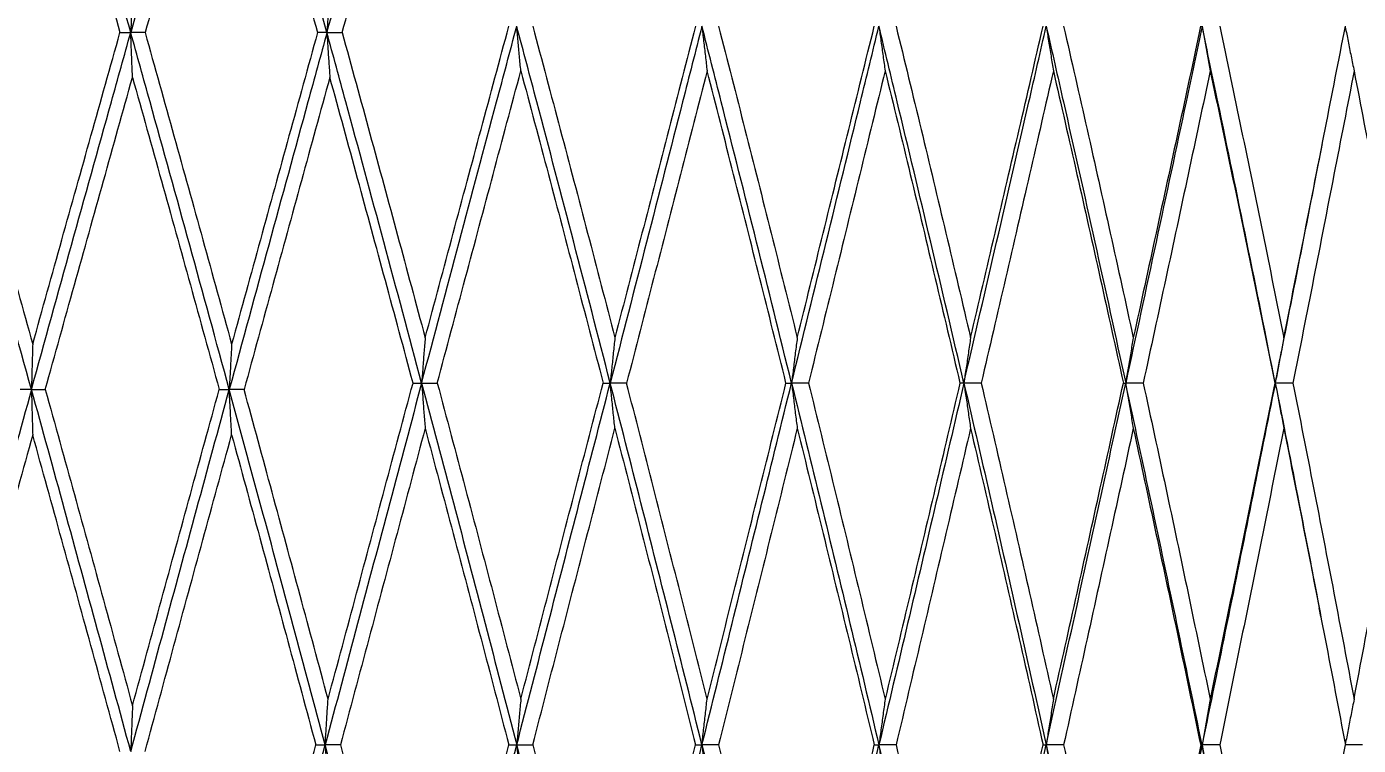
# Model space of a CAD drawing. Extents: x 1661 to 2451, y 0 to 579.
# Drawn here: x 2168.6 to 2179.47, y 441.95 to 447.82 of the extents above; entities that cross this region are included whole.
import ezdxf

# ---------------------------------------------------------------- set-up
doc = ezdxf.new("R2010")
doc.units = 0
doc.header["$LTSCALE"] = 10
doc.header["$MEASUREMENT"] = 0
doc.header["$PDMODE"] = 3
doc.header["$PDSIZE"] = -10
doc.layers.get('0').update_dxf_attribs({"linetype": 'CONTINUOUS'})
doc.layers.get('DEFPOINTS').update_dxf_attribs({"linetype": 'CONTINUOUS'})
doc.layers.add('2', color=7, linetype='CONTINUOUS', true_color=0xffffff)
doc.styles.add('Daelim Dimension', font='')
doc.styles.get('Daelim Dimension').set_extended_font_data('나눔고딕')
doc.dimstyles.new('DEFAULT', dxfattribs={"dimscale": 2, "dimtxt": 2, "dimasz": 2, "dimexe": 0, "dimexo": 2, "dimgap": 1, "dimtad": 1, "dimdec": 0, "dimzin": 9, "dimdsep": 46, "dimtxsty": 'Daelim Dimension', "dimcen": 0.5, "dimclrd": 5, "dimclre": 5, "dimclrt": 256, "dimadec": 1, "dimazin": 0, "dimtfac": 1, "dimtdec": 0, "dimtix": 1, "dimtmove": 0, "dimatfit": 3, "dimfxl": 1, "dimtolj": 1, "dimtzin": 1, "dimlwd": 9, "dimlwe": 9, "dimarcsym": 0})

# ---------------------------------------------------------------- blocks, each defined once
blk = doc.blocks.new('*D11')
at = {"color": 5, "lineweight": 9, "ltscale": 0.5, "transparency": 16777216}
for p, q in [((2146.989, 470.764), (1973.318, 470.764)), ((1975.318, 466.764), (1975.318, 277.281)), ((2140.649, 273.281), (1973.318, 273.281))]:
    blk.add_line(p, q, dxfattribs=at)
at = {"color": 5, "linetype": 'ByBlock', "lineweight": 9, "ltscale": 0.5, "transparency": 16777216}
for p, q in [((2212.678, 377.281), (2263.051, 377.281)), ((2263.051, 373.281), (2263.051, 277.281)), ((2212.678, 273.281), (2263.051, 273.281))]:
    blk.add_line(p, q, dxfattribs=at)
at = {"color": 5, "ltscale": 0.5, "transparency": 16777216}
for points in [[(1974.651, 466.764), (1975.984, 466.764), (1975.318, 470.764)], [(2262.384, 373.281), (2263.717, 373.281), (2263.051, 377.281)], [(1974.651, 277.281), (1975.984, 277.281), (1975.318, 273.281)], [(2262.384, 277.281), (2263.717, 277.281), (2263.051, 273.281)]]:
    blk.add_solid(points, dxfattribs=at)
at = {"layer": 'DEFPOINTS', "color": 0, "ltscale": 0.5, "transparency": 16777216}
for p in [(2150.989, 470.764), (2208.678, 377.281), (1975.318, 273.281), (2144.649, 273.281), (2208.678, 273.281), (2263.051, 273.281)]:
    blk.add_point(p, dxfattribs=at)
at = {"color": 7, "ltscale": 0.5, "transparency": 16777216, "insert": (1967.874, 372.022), "char_height": 10, "attachment_point": 5, "rotation": 90, "style": 'Daelim Dimension'}
blk.add_mtext('\\A1;197', dxfattribs=at)
at = {"ltscale": 0.5, "transparency": 16777216, "insert": (2258.887, 325.281), "char_height": 4, "attachment_point": 5, "rotation": 90, "style": 'Daelim Dimension'}
blk.add_mtext('\\A1;104', dxfattribs=at)

msp = doc.modelspace()

# ---------------------------------------------------------------- linework, layer by layer
at = {"layer": '2', "color": 7, "linetype": 'Continuous', "lineweight": 18}
for points, degree in [([(2167.82, 447.775), (2167.911, 448.097), (2168.093, 448.74), (2168.364, 449.697), (2168.545, 450.329), (2168.635, 450.643)], 3), ([(2169.446, 447.775), (2169.356, 448.098), (2169.175, 448.74), (2168.905, 449.696), (2168.725, 450.329), (2168.635, 450.643)], 3), ([(2170.251, 450.643), (2170.162, 450.329), (2169.984, 449.697), (2169.716, 448.74), (2169.536, 448.097), (2169.446, 447.775)], 3), ([(2171.049, 447.775), (2170.96, 448.098), (2170.783, 448.74), (2170.517, 449.696), (2170.34, 450.329), (2170.251, 450.643)], 3), ([(2171.049, 447.775), (2171.137, 448.097), (2171.313, 448.74), (2171.576, 449.697), (2171.75, 450.329), (2171.837, 450.643)], 3), ([(2167.929, 447.775), (2168.008, 448.056), (2168.168, 448.617), (2168.407, 449.454), (2168.565, 450.008), (2168.645, 450.284)], 3), ([(2168.645, 450.284), (2168.724, 450.008), (2168.882, 449.454), (2169.12, 448.617), (2169.279, 448.056), (2169.358, 447.775)], 3), ([(2170.27, 450.284), (2170.192, 450.008), (2170.035, 449.454), (2169.8, 448.617), (2169.642, 448.056), (2169.563, 447.775)], 3), ([(2170.27, 450.284), (2170.348, 450.008), (2170.505, 449.454), (2170.739, 448.617), (2170.894, 448.056), (2170.972, 447.775)], 3), ([(2171.173, 447.775), (2171.251, 448.056), (2171.405, 448.617), (2171.636, 449.454), (2171.789, 450.008), (2171.865, 450.284)], 3), ([(2169.46, 448.14), (2169.459, 448.099), (2169.455, 448.018), (2169.451, 447.897), (2169.447, 447.816), (2169.446, 447.775)], 3), ([(2171.073, 448.14), (2171.07, 448.099), (2171.064, 448.018), (2171.056, 447.897), (2171.051, 447.816), (2171.049, 447.775)], 3), ([(2171.851, 445.28), (2171.928, 445.566), (2172.08, 446.135), (2172.308, 446.984), (2172.459, 447.547), (2172.535, 447.827)], 3), ([(2172.633, 447.462), (2172.629, 447.502), (2172.621, 447.583), (2172.61, 447.705), (2172.603, 447.786), (2172.599, 447.827)], 3), ([(2172.73, 447.827), (2172.805, 447.547), (2172.955, 446.984), (2173.179, 446.135), (2173.327, 445.566), (2173.401, 445.28)], 3), ([(2174.06, 447.827), (2173.988, 447.547), (2173.842, 446.984), (2173.623, 446.135), (2173.475, 445.566), (2173.401, 445.28)], 3), ([(2174.112, 447.827), (2174.117, 447.786), (2174.126, 447.705), (2174.14, 447.583), (2174.15, 447.502), (2174.154, 447.462)], 3), ([(2174.248, 447.827), (2174.32, 447.547), (2174.464, 446.984), (2174.678, 446.135), (2174.82, 445.566), (2174.891, 445.28)], 3), ([(2174.891, 445.28), (2174.962, 445.566), (2175.103, 446.135), (2175.312, 446.984), (2175.451, 447.547), (2175.52, 447.827)], 3), ([(2175.558, 447.827), (2175.564, 447.786), (2175.575, 447.705), (2175.592, 447.583), (2175.603, 447.502), (2175.609, 447.462)], 3), ([(2175.698, 447.827), (2175.767, 447.547), (2175.903, 446.984), (2176.106, 446.135), (2176.24, 445.566), (2176.307, 445.28)], 3), ([(2176.307, 445.28), (2176.374, 445.566), (2176.507, 446.135), (2176.704, 446.984), (2176.835, 447.547), (2176.899, 447.827)], 3), ([(2176.925, 447.827), (2176.931, 447.786), (2176.944, 447.705), (2176.964, 447.583), (2176.977, 447.502), (2176.983, 447.462)], 3), ([(2177.067, 447.827), (2177.131, 447.547), (2177.259, 446.984), (2177.449, 446.135), (2177.574, 445.566), (2177.636, 445.28)], 3), ([(2178.186, 447.827), (2178.127, 447.547), (2178.006, 446.984), (2177.822, 446.135), (2177.699, 445.566), (2177.636, 445.28)], 3), ([(2178.198, 447.827), (2178.205, 447.786), (2178.22, 447.705), (2178.242, 447.583), (2178.257, 447.502), (2178.264, 447.462)], 3), ([(2178.342, 447.827), (2178.401, 447.547), (2178.519, 446.984), (2178.694, 446.135), (2178.809, 445.566), (2178.866, 445.28)], 3), ([(2178.866, 445.28), (2178.923, 445.566), (2179.037, 446.135), (2179.204, 446.984), (2179.314, 447.547), (2179.369, 447.827)], 3), ([(2167.929, 447.775), (2168.008, 447.494), (2168.167, 446.931), (2168.406, 446.082), (2168.565, 445.513), (2168.645, 445.227)], 3), ([(2168.645, 445.227), (2168.724, 445.513), (2168.883, 446.082), (2169.121, 446.931), (2169.279, 447.494), (2169.358, 447.775)], 3), ([(2169.358, 447.775), (2169.367, 447.775), (2169.387, 447.775), (2169.416, 447.775), (2169.436, 447.775), (2169.446, 447.775)], 3), ([(2169.563, 447.775), (2169.55, 447.775), (2169.524, 447.775), (2169.485, 447.775), (2169.459, 447.775), (2169.446, 447.775)], 3), ([(2169.46, 447.409), (2169.459, 447.45), (2169.455, 447.531), (2169.451, 447.653), (2169.447, 447.734), (2169.446, 447.775)], 3), ([(2169.563, 447.775), (2169.642, 447.494), (2169.799, 446.931), (2170.035, 446.082), (2170.192, 445.513), (2170.27, 445.227)], 3), ([(2170.972, 447.775), (2170.894, 447.494), (2170.739, 446.931), (2170.505, 446.082), (2170.349, 445.513), (2170.27, 445.227)], 3), ([(2171.049, 447.775), (2171.04, 447.775), (2171.023, 447.775), (2170.997, 447.775), (2170.98, 447.775), (2170.972, 447.775)], 3), ([(2171.049, 447.775), (2171.062, 447.775), (2171.09, 447.775), (2171.132, 447.775), (2171.159, 447.775), (2171.173, 447.775)], 3), ([(2171.049, 447.775), (2171.051, 447.734), (2171.056, 447.653), (2171.064, 447.531), (2171.07, 447.45), (2171.073, 447.409)], 3), ([(2171.173, 447.775), (2171.249, 447.5), (2171.4, 446.949), (2171.626, 446.117), (2171.776, 445.56), (2171.851, 445.28)], 3), ([(2168.748, 444.857), (2168.827, 445.143), (2168.986, 445.713), (2169.224, 446.564), (2169.381, 447.128), (2169.46, 447.409)], 3), ([(2169.46, 447.409), (2169.539, 447.128), (2169.697, 446.564), (2169.933, 445.713), (2170.09, 445.143), (2170.169, 444.857)], 3), ([(2171.073, 447.409), (2170.995, 447.128), (2170.84, 446.564), (2170.607, 445.713), (2170.45, 445.143), (2170.372, 444.857)], 3), ([(2171.752, 444.91), (2171.677, 445.19), (2171.526, 445.749), (2171.3, 446.582), (2171.148, 447.134), (2171.073, 447.409)], 3), ([(2171.95, 444.91), (2172.027, 445.196), (2172.179, 445.766), (2172.407, 446.617), (2172.557, 447.181), (2172.633, 447.462)], 3), ([(2172.633, 447.462), (2172.708, 447.181), (2172.858, 446.617), (2173.082, 445.766), (2173.231, 445.196), (2173.305, 444.91)], 3), ([(2174.154, 447.462), (2174.082, 447.181), (2173.937, 446.617), (2173.718, 445.766), (2173.571, 445.196), (2173.497, 444.91)], 3), ([(2174.799, 444.91), (2174.728, 445.196), (2174.586, 445.766), (2174.371, 446.617), (2174.227, 447.181), (2174.154, 447.462)], 3), ([(2175.609, 447.462), (2175.54, 447.181), (2175.402, 446.617), (2175.194, 445.766), (2175.053, 445.196), (2174.983, 444.91)], 3), ([(2175.609, 447.462), (2175.678, 447.181), (2175.815, 446.617), (2176.018, 445.766), (2176.153, 445.196), (2176.22, 444.91)], 3), ([(2176.983, 447.462), (2176.919, 447.181), (2176.789, 446.617), (2176.593, 445.766), (2176.46, 445.196), (2176.394, 444.91)], 3), ([(2176.983, 447.462), (2177.048, 447.181), (2177.176, 446.617), (2177.367, 445.766), (2177.493, 445.196), (2177.555, 444.91)], 3), ([(2178.264, 447.462), (2178.205, 447.181), (2178.085, 446.617), (2177.902, 445.766), (2177.779, 445.196), (2177.717, 444.91)], 3), ([(2178.264, 447.462), (2178.324, 447.181), (2178.443, 446.617), (2178.618, 445.766), (2178.734, 445.196), (2178.792, 444.91)], 3), ([(2179.44, 447.462), (2179.386, 447.181), (2179.276, 446.617), (2179.11, 445.766), (2178.997, 445.196), (2178.94, 444.91)], 3), ([(2179.44, 447.462), (2179.494, 447.181), (2179.602, 446.617), (2179.761, 445.766), (2179.866, 445.196), (2179.918, 444.91)], 3), ([(2179.168, 446.799), (2179.181, 446.864)], 1), ([(2178.796, 444.91), (2178.922, 445.543), (2179.046, 446.173), (2179.168, 446.8)], 3), ([(2168.645, 445.227), (2168.644, 445.186), (2168.641, 445.104), (2168.638, 444.981), (2168.636, 444.899), (2168.635, 444.857)], 3), ([(2170.27, 445.227), (2170.268, 445.186), (2170.264, 445.104), (2170.257, 444.981), (2170.253, 444.899), (2170.251, 444.857)], 3), ([(2171.851, 445.28), (2171.848, 445.239), (2171.841, 445.157), (2171.832, 445.034), (2171.826, 444.952), (2171.822, 444.91)], 3), ([(2173.401, 445.28), (2173.397, 445.239), (2173.388, 445.157), (2173.376, 445.034), (2173.367, 444.952), (2173.363, 444.91)], 3), ([(2174.891, 445.28), (2174.886, 445.239), (2174.875, 445.157), (2174.86, 445.034), (2174.85, 444.952), (2174.844, 444.91)], 3), ([(2176.307, 445.28), (2176.301, 445.239), (2176.289, 445.157), (2176.271, 445.034), (2176.258, 444.952), (2176.252, 444.91)], 3), ([(2177.636, 445.28), (2177.629, 445.239), (2177.615, 445.157), (2177.594, 445.034), (2177.581, 444.952), (2177.574, 444.91)], 3), ([(2178.866, 445.28), (2178.858, 445.239), (2178.843, 445.157), (2178.819, 445.034), (2178.804, 444.952), (2178.796, 444.91)], 3), ([(2171.822, 444.91), (2171.736, 444.585), (2171.562, 443.932), (2171.299, 442.944), (2171.123, 442.283), (2171.034, 441.951)], 3), ([(2171.058, 442.326), (2171.136, 442.615), (2171.291, 443.192), (2171.522, 444.054), (2171.675, 444.625), (2171.752, 444.91)], 3), ([(2171.752, 444.91), (2171.76, 444.91), (2171.775, 444.91), (2171.799, 444.91), (2171.815, 444.91), (2171.822, 444.91)], 3), ([(2171.822, 444.91), (2171.837, 444.91), (2171.865, 444.91), (2171.908, 444.91), (2171.936, 444.91), (2171.95, 444.91)], 3), ([(2171.822, 444.91), (2171.909, 444.585), (2172.082, 443.931), (2172.341, 442.945), (2172.513, 442.283), (2172.599, 441.951)], 3), ([(2171.822, 444.91), (2171.826, 444.869), (2171.832, 444.787), (2171.841, 444.663), (2171.848, 444.581), (2171.851, 444.54)], 3), ([(2171.95, 444.91), (2172.026, 444.625), (2172.179, 444.054), (2172.406, 443.192), (2172.557, 442.615), (2172.633, 442.326)], 3), ([(2172.599, 441.951), (2172.685, 442.283), (2172.856, 442.944), (2173.111, 443.932), (2173.279, 444.585), (2173.363, 444.91)], 3), ([(2172.633, 442.326), (2172.708, 442.615), (2172.858, 443.192), (2173.082, 444.054), (2173.231, 444.625), (2173.305, 444.91)], 3), ([(2173.305, 444.91), (2173.311, 444.91), (2173.324, 444.91), (2173.344, 444.91), (2173.357, 444.91), (2173.363, 444.91)], 3), ([(2173.497, 444.91), (2173.482, 444.91), (2173.452, 444.91), (2173.408, 444.91), (2173.378, 444.91), (2173.363, 444.91)], 3), ([(2174.112, 441.951), (2174.03, 442.283), (2173.864, 442.945), (2173.614, 443.931), (2173.447, 444.585), (2173.363, 444.91)], 3), ([(2173.401, 444.54), (2173.397, 444.581), (2173.388, 444.663), (2173.376, 444.787), (2173.367, 444.869), (2173.363, 444.91)], 3), ([(2174.154, 442.326), (2174.082, 442.615), (2173.936, 443.192), (2173.717, 444.054), (2173.57, 444.625), (2173.497, 444.91)], 3), ([(2174.112, 441.951), (2174.195, 442.283), (2174.359, 442.944), (2174.603, 443.932), (2174.764, 444.585), (2174.844, 444.91)], 3), ([(2174.154, 442.326), (2174.227, 442.615), (2174.371, 443.192), (2174.586, 444.054), (2174.728, 444.625), (2174.799, 444.91)], 3), ([(2174.799, 444.91), (2174.804, 444.91), (2174.814, 444.91), (2174.829, 444.91), (2174.839, 444.91), (2174.844, 444.91)], 3), ([(2174.983, 444.91), (2174.967, 444.91), (2174.936, 444.91), (2174.89, 444.91), (2174.86, 444.91), (2174.844, 444.91)], 3), ([(2174.844, 444.91), (2174.925, 444.585), (2175.084, 443.931), (2175.322, 442.945), (2175.48, 442.283), (2175.558, 441.951)], 3), ([(2174.844, 444.91), (2174.85, 444.869), (2174.86, 444.787), (2174.875, 444.663), (2174.886, 444.581), (2174.891, 444.54)], 3), ([(2174.983, 444.91), (2175.053, 444.625), (2175.193, 444.054), (2175.402, 443.192), (2175.54, 442.615), (2175.609, 442.326)], 3), ([(2176.252, 444.91), (2176.177, 444.585), (2176.024, 443.932), (2175.793, 442.944), (2175.637, 442.283), (2175.558, 441.951)], 3), ([(2176.22, 444.91), (2176.153, 444.625), (2176.019, 444.054), (2175.815, 443.192), (2175.678, 442.615), (2175.609, 442.326)], 3), ([(2176.252, 444.91), (2176.249, 444.91), (2176.242, 444.91), (2176.231, 444.91), (2176.224, 444.91), (2176.22, 444.91)], 3), ([(2176.394, 444.91), (2176.378, 444.91), (2176.346, 444.91), (2176.299, 444.91), (2176.268, 444.91), (2176.252, 444.91)], 3), ([(2176.252, 444.91), (2176.328, 444.585), (2176.479, 443.931), (2176.703, 442.945), (2176.851, 442.283), (2176.925, 441.951)], 3), ([(2176.252, 444.91), (2176.258, 444.869), (2176.271, 444.787), (2176.289, 444.663), (2176.301, 444.581), (2176.307, 444.54)], 3), ([(2176.394, 444.91), (2176.46, 444.625), (2176.592, 444.054), (2176.789, 443.192), (2176.919, 442.615), (2176.983, 442.326)], 3), ([(2176.925, 441.951), (2176.998, 442.283), (2177.144, 442.944), (2177.361, 443.932), (2177.503, 444.585), (2177.574, 444.91)], 3), ([(2176.983, 442.326), (2177.048, 442.615), (2177.177, 443.192), (2177.367, 444.054), (2177.493, 444.625), (2177.555, 444.91)], 3), ([(2177.555, 444.91), (2177.557, 444.91), (2177.561, 444.91), (2177.568, 444.91), (2177.572, 444.91), (2177.574, 444.91)], 3), ([(2177.717, 444.91), (2177.701, 444.91), (2177.669, 444.91), (2177.621, 444.91), (2177.59, 444.91), (2177.574, 444.91)], 3), ([(2178.198, 441.951), (2178.13, 442.283), (2177.993, 442.945), (2177.785, 443.931), (2177.644, 444.585), (2177.574, 444.91)], 3), ([(2177.574, 444.91), (2177.581, 444.869), (2177.594, 444.787), (2177.615, 444.663), (2177.629, 444.581), (2177.636, 444.54)], 3), ([(2177.717, 444.91), (2177.779, 444.625), (2177.902, 444.054), (2178.084, 443.192), (2178.204, 442.615), (2178.264, 442.326)], 3), ([(2178.796, 444.91), (2178.731, 444.585), (2178.601, 443.932), (2178.401, 442.944), (2178.266, 442.283), (2178.198, 441.951)], 3), ([(2178.792, 444.91), (2178.734, 444.625), (2178.619, 444.054), (2178.443, 443.192), (2178.324, 442.615), (2178.264, 442.326)], 3), ([(2178.796, 444.91), (2178.796, 444.91), (2178.795, 444.91), (2178.793, 444.91), (2178.792, 444.91), (2178.792, 444.91)], 3), ([(2178.94, 444.91), (2178.924, 444.91), (2178.892, 444.91), (2178.844, 444.91), (2178.812, 444.91), (2178.796, 444.91)], 3), ([(2178.796, 444.91), (2178.804, 444.869), (2178.819, 444.787), (2178.843, 444.663), (2178.858, 444.581), (2178.866, 444.54)], 3), ([(2178.94, 444.91), (2178.997, 444.625), (2179.109, 444.054), (2179.276, 443.192), (2179.385, 442.615), (2179.44, 442.326)], 3), ([(2179.44, 442.326), (2179.494, 442.615), (2179.602, 443.192), (2179.762, 444.054), (2179.866, 444.625), (2179.918, 444.91)], 3), ([(2168.635, 444.857), (2168.545, 444.532), (2168.364, 443.878), (2168.093, 442.891), (2167.911, 442.229), (2167.82, 441.897)], 3), ([(2168.635, 444.857), (2168.624, 444.857), (2168.604, 444.857), (2168.573, 444.857), (2168.552, 444.857), (2168.542, 444.857)], 3), ([(2168.635, 444.857), (2168.647, 444.857), (2168.672, 444.857), (2168.71, 444.857), (2168.735, 444.857), (2168.748, 444.857)], 3), ([(2169.446, 441.897), (2169.356, 442.229), (2169.175, 442.891), (2168.905, 443.878), (2168.725, 444.532), (2168.635, 444.857)], 3), ([(2168.635, 444.857), (2168.636, 444.816), (2168.638, 444.734), (2168.641, 444.61), (2168.644, 444.528), (2168.645, 444.486)], 3), ([(2168.748, 444.857), (2168.827, 444.572), (2168.985, 444), (2169.223, 443.139), (2169.381, 442.561), (2169.46, 442.272)], 3), ([(2169.446, 441.897), (2169.536, 442.229), (2169.716, 442.891), (2169.984, 443.878), (2170.162, 444.532), (2170.251, 444.857)], 3), ([(2169.46, 442.272), (2169.539, 442.561), (2169.697, 443.139), (2169.933, 444), (2170.09, 444.572), (2170.169, 444.857)], 3), ([(2170.169, 444.857), (2170.178, 444.857), (2170.196, 444.857), (2170.224, 444.857), (2170.242, 444.857), (2170.251, 444.857)], 3), ([(2170.372, 444.857), (2170.358, 444.857), (2170.332, 444.857), (2170.291, 444.857), (2170.264, 444.857), (2170.251, 444.857)], 3), ([(2171.034, 441.951), (2170.947, 442.277), (2170.774, 442.927), (2170.513, 443.896), (2170.338, 444.537), (2170.251, 444.857)], 3), ([(2170.27, 444.486), (2170.268, 444.528), (2170.264, 444.61), (2170.257, 444.734), (2170.253, 444.816), (2170.251, 444.857)], 3), ([(2171.058, 442.326), (2170.982, 442.609), (2170.83, 443.174), (2170.601, 444.018), (2170.448, 444.578), (2170.372, 444.857)], 3), ([(2171.851, 444.54), (2171.775, 444.254), (2171.622, 443.682), (2171.391, 442.819), (2171.236, 442.241), (2171.159, 441.951)], 3), ([(2171.851, 444.54), (2171.927, 444.254), (2172.08, 443.682), (2172.308, 442.819), (2172.459, 442.241), (2172.535, 441.951)], 3), ([(2172.73, 441.951), (2172.805, 442.241), (2172.955, 442.819), (2173.179, 443.682), (2173.327, 444.254), (2173.401, 444.54)], 3), ([(2173.401, 444.54), (2173.475, 444.254), (2173.622, 443.682), (2173.842, 442.819), (2173.988, 442.241), (2174.06, 441.951)], 3), ([(2174.891, 444.54), (2174.82, 444.254), (2174.679, 443.682), (2174.464, 442.819), (2174.32, 442.241), (2174.248, 441.951)], 3), ([(2174.891, 444.54), (2174.962, 444.254), (2175.102, 443.682), (2175.312, 442.819), (2175.451, 442.241), (2175.52, 441.951)], 3), ([(2176.307, 444.54), (2176.24, 444.254), (2176.106, 443.682), (2175.903, 442.819), (2175.767, 442.241), (2175.698, 441.951)], 3), ([(2176.307, 444.54), (2176.374, 444.254), (2176.507, 443.682), (2176.704, 442.819), (2176.835, 442.241), (2176.899, 441.951)], 3), ([(2177.636, 444.54), (2177.574, 444.254), (2177.449, 443.682), (2177.259, 442.819), (2177.131, 442.241), (2177.067, 441.951)], 3), ([(2177.636, 444.54), (2177.698, 444.254), (2177.822, 443.682), (2178.006, 442.819), (2178.126, 442.241), (2178.187, 441.951)], 3), ([(2178.866, 444.54), (2178.809, 444.254), (2178.694, 443.682), (2178.519, 442.819), (2178.401, 442.241), (2178.342, 441.951)], 3), ([(2178.866, 444.54), (2178.923, 444.254), (2179.036, 443.682), (2179.204, 442.819), (2179.314, 442.241), (2179.369, 441.951)], 3), ([(2168.645, 444.486), (2168.565, 444.201), (2168.406, 443.628), (2168.168, 442.765), (2168.008, 442.187), (2167.928, 441.897)], 3), ([(2169.358, 441.897), (2169.279, 442.187), (2169.12, 442.765), (2168.883, 443.628), (2168.724, 444.201), (2168.645, 444.486)], 3), ([(2169.563, 441.897), (2169.642, 442.187), (2169.799, 442.765), (2170.035, 443.628), (2170.192, 444.201), (2170.27, 444.486)], 3), ([(2170.27, 444.486), (2170.347, 444.207), (2170.5, 443.646), (2170.729, 442.801), (2170.881, 442.235), (2170.958, 441.951)], 3), ([(2179.168, 443.001), (2179.155, 443.072)], 1), ([(2169.46, 442.272), (2169.459, 442.231), (2169.455, 442.148), (2169.451, 442.023), (2169.447, 441.939), (2169.446, 441.897)], 3), ([(2171.034, 441.951), (2171.037, 441.993), (2171.042, 442.076), (2171.05, 442.201), (2171.055, 442.284), (2171.058, 442.326)], 3), ([(2172.633, 442.326), (2172.629, 442.284), (2172.621, 442.201), (2172.61, 442.076), (2172.603, 441.993), (2172.599, 441.951)], 3), ([(2174.112, 441.951), (2174.117, 441.993), (2174.126, 442.076), (2174.14, 442.201), (2174.15, 442.284), (2174.154, 442.326)], 3), ([(2175.609, 442.326), (2175.603, 442.284), (2175.592, 442.201), (2175.575, 442.076), (2175.564, 441.993), (2175.558, 441.951)], 3), ([(2176.983, 442.326), (2176.977, 442.284), (2176.964, 442.201), (2176.944, 442.076), (2176.931, 441.993), (2176.925, 441.951)], 3), ([(2178.264, 442.326), (2178.257, 442.284), (2178.242, 442.201), (2178.22, 442.076), (2178.205, 441.993), (2178.198, 441.951)], 3), ([(2170.236, 438.956), (2170.326, 439.291), (2170.504, 439.96), (2170.77, 440.959), (2170.946, 441.621), (2171.034, 441.951)], 3), ([(2170.256, 439.335), (2170.334, 439.627), (2170.491, 440.211), (2170.725, 441.083), (2170.88, 441.662), (2170.958, 441.951)], 3), ([(2170.958, 441.951), (2170.966, 441.951), (2170.983, 441.951), (2171.009, 441.951), (2171.026, 441.951), (2171.034, 441.951)], 3), ([(2171.159, 441.951), (2171.145, 441.951), (2171.117, 441.951), (2171.076, 441.951), (2171.048, 441.951), (2171.034, 441.951)], 3), ([(2171.822, 438.956), (2171.735, 439.292), (2171.561, 439.96), (2171.298, 440.958), (2171.122, 441.621), (2171.034, 441.951)], 3), ([(2171.034, 441.951), (2171.037, 441.909), (2171.042, 441.826), (2171.05, 441.701), (2171.055, 441.618), (2171.058, 441.576)], 3), ([(2171.159, 441.951), (2171.236, 441.662), (2171.39, 441.083), (2171.621, 440.211), (2171.774, 439.627), (2171.851, 439.335)], 3), ([(2171.822, 438.956), (2171.91, 439.291), (2172.083, 439.96), (2172.342, 440.959), (2172.514, 441.621), (2172.599, 441.951)], 3), ([(2171.851, 439.335), (2171.928, 439.627), (2172.08, 440.211), (2172.308, 441.083), (2172.46, 441.662), (2172.535, 441.951)], 3), ([(2172.535, 441.951), (2172.542, 441.951), (2172.556, 441.951), (2172.578, 441.951), (2172.592, 441.951), (2172.599, 441.951)], 3), ([(2172.599, 441.951), (2172.614, 441.951), (2172.643, 441.951), (2172.687, 441.951), (2172.716, 441.951), (2172.73, 441.951)], 3), ([(2173.363, 438.956), (2173.279, 439.292), (2173.11, 439.96), (2172.855, 440.958), (2172.685, 441.621), (2172.599, 441.951)], 3), ([(2172.599, 441.951), (2172.603, 441.909), (2172.61, 441.826), (2172.621, 441.701), (2172.629, 441.618), (2172.633, 441.576)], 3), ([(2172.73, 441.951), (2172.805, 441.662), (2172.955, 441.083), (2173.179, 440.211), (2173.327, 439.627), (2173.401, 439.335)], 3), ([(2173.363, 438.956), (2173.447, 439.291), (2173.615, 439.96), (2173.865, 440.959), (2174.03, 441.621), (2174.112, 441.951)], 3), ([(2173.401, 439.335), (2173.475, 439.627), (2173.623, 440.211), (2173.842, 441.083), (2173.988, 441.662), (2174.06, 441.951)], 3), ([(2174.06, 441.951), (2174.066, 441.951), (2174.078, 441.951), (2174.095, 441.951), (2174.106, 441.951), (2174.112, 441.951)], 3), ([(2174.248, 441.951), (2174.233, 441.951), (2174.203, 441.951), (2174.157, 441.951), (2174.127, 441.951), (2174.112, 441.951)], 3), ([(2174.112, 441.951), (2174.194, 441.621), (2174.358, 440.958), (2174.602, 439.96), (2174.764, 439.292), (2174.844, 438.956)], 3), ([(2174.112, 441.951), (2174.117, 441.909), (2174.126, 441.826), (2174.14, 441.701), (2174.15, 441.618), (2174.154, 441.576)], 3), ([(2174.248, 441.951), (2174.32, 441.662), (2174.464, 441.083), (2174.678, 440.211), (2174.82, 439.627), (2174.891, 439.335)], 3), ([(2174.844, 438.956), (2174.925, 439.291), (2175.085, 439.96), (2175.323, 440.959), (2175.48, 441.621), (2175.558, 441.951)], 3), ([(2174.891, 439.335), (2174.962, 439.627), (2175.103, 440.211), (2175.312, 441.083), (2175.451, 441.662), (2175.52, 441.951)], 3), ([(2175.52, 441.951), (2175.524, 441.951), (2175.533, 441.951), (2175.546, 441.951), (2175.554, 441.951), (2175.558, 441.951)], 3), ([(2175.698, 441.951), (2175.683, 441.951), (2175.652, 441.951), (2175.605, 441.951), (2175.574, 441.951), (2175.558, 441.951)], 3), ([(2176.252, 438.956), (2176.176, 439.292), (2176.023, 439.96), (2175.792, 440.958), (2175.637, 441.621), (2175.558, 441.951)], 3), ([(2175.558, 441.951), (2175.564, 441.909), (2175.575, 441.826), (2175.592, 441.701), (2175.603, 441.618), (2175.609, 441.576)], 3), ([(2175.698, 441.951), (2175.767, 441.662), (2175.903, 441.083), (2176.106, 440.211), (2176.24, 439.627), (2176.307, 439.335)], 3), ([(2176.252, 438.956), (2176.328, 439.291), (2176.48, 439.96), (2176.704, 440.959), (2176.851, 441.621), (2176.925, 441.951)], 3), ([(2176.307, 439.335), (2176.374, 439.627), (2176.507, 440.211), (2176.704, 441.083), (2176.835, 441.662), (2176.899, 441.951)], 3), ([(2176.899, 441.951), (2176.902, 441.951), (2176.908, 441.951), (2176.916, 441.951), (2176.922, 441.951), (2176.925, 441.951)], 3), ([(2177.067, 441.951), (2177.051, 441.951), (2177.019, 441.951), (2176.972, 441.951), (2176.94, 441.951), (2176.925, 441.951)], 3), ([(2176.925, 441.951), (2176.998, 441.621), (2177.144, 440.958), (2177.36, 439.96), (2177.503, 439.292), (2177.574, 438.956)], 3), ([(2176.925, 441.951), (2176.931, 441.909), (2176.944, 441.826), (2176.964, 441.701), (2176.977, 441.618), (2176.983, 441.576)], 3), ([(2177.067, 441.951), (2177.131, 441.662), (2177.259, 441.083), (2177.449, 440.211), (2177.574, 439.627), (2177.636, 439.335)], 3), ([(2178.198, 441.951), (2178.13, 441.621), (2177.994, 440.959), (2177.785, 439.96), (2177.645, 439.291), (2177.574, 438.956)], 3), ([(2178.187, 441.951), (2178.127, 441.662), (2178.006, 441.083), (2177.822, 440.211), (2177.699, 439.627), (2177.636, 439.335)], 3), ([(2178.198, 441.951), (2178.197, 441.951), (2178.194, 441.951), (2178.19, 441.951), (2178.188, 441.951), (2178.187, 441.951)], 3), ([(2178.342, 441.951), (2178.326, 441.951), (2178.294, 441.951), (2178.246, 441.951), (2178.214, 441.951), (2178.198, 441.951)], 3), ([(2178.796, 438.956), (2178.731, 439.292), (2178.6, 439.96), (2178.401, 440.958), (2178.266, 441.621), (2178.198, 441.951)], 3), ([(2178.198, 441.951), (2178.205, 441.909), (2178.22, 441.826), (2178.242, 441.701), (2178.257, 441.618), (2178.264, 441.576)], 3), ([(2178.342, 441.951), (2178.401, 441.662), (2178.519, 441.083), (2178.694, 440.211), (2178.809, 439.627), (2178.866, 439.335)], 3), ([(2178.866, 439.335), (2178.923, 439.627), (2179.037, 440.211), (2179.204, 441.083), (2179.315, 441.662), (2179.369, 441.951)], 3), ([(2179.51, 441.951), (2179.494, 441.951), (2179.462, 441.951), (2179.414, 441.951), (2179.383, 441.951), (2179.367, 441.951)], 3)]:
    msp.add_open_spline(points, degree=degree, dxfattribs=at)
for points, knots in [([(2171.822, 444.91), (2172.028, 445.681), (2172.287, 446.655), (2172.545, 447.622), (2172.599, 447.827)], [0, 0, 0, 0, 0.786882, 1, 1, 1, 1]), ([(2173.363, 444.91), (2173.165, 445.681), (2172.911, 446.655), (2172.654, 447.622), (2172.599, 447.827)], [0, 0, 0, 0, 0.786882, 1, 1, 1, 1]), ([(2174.112, 447.827), (2174.06, 447.622), (2173.812, 446.655), (2173.562, 445.681), (2173.363, 444.91)], [0, 0, 0, 0, 0.213119, 1, 1, 1, 1]), ([(2174.844, 444.91), (2174.655, 445.681), (2174.411, 446.655), (2174.165, 447.622), (2174.112, 447.827)], [0, 0, 0, 0, 0.786882, 1, 1, 1, 1]), ([(2174.844, 444.91), (2175.034, 445.681), (2175.273, 446.655), (2175.508, 447.622), (2175.558, 447.827)], [0, 0, 0, 0, 0.786882, 1, 1, 1, 1]), ([(2176.252, 444.91), (2176.073, 445.681), (2175.842, 446.655), (2175.608, 447.622), (2175.558, 447.827)], [0, 0, 0, 0, 0.786882, 1, 1, 1, 1]), ([(2176.252, 444.91), (2176.432, 445.681), (2176.657, 446.655), (2176.878, 447.622), (2176.925, 447.827)], [0, 0, 0, 0, 0.786882, 1, 1, 1, 1]), ([(2176.925, 447.827), (2176.972, 447.622), (2177.191, 446.655), (2177.407, 445.681), (2177.574, 444.91)], [0, 0, 0, 0, 0.213118, 1, 1, 1, 1]), ([(2178.198, 447.827), (2178.155, 447.622), (2177.95, 446.655), (2177.741, 445.681), (2177.574, 444.91)], [0, 0, 0, 0, 0.213119, 1, 1, 1, 1]), ([(2178.796, 444.91), (2178.643, 445.681), (2178.444, 446.655), (2178.241, 447.622), (2178.198, 447.827)], [0, 0, 0, 0, 0.786882, 1, 1, 1, 1]), ([(2179.368, 447.821), (2179.376, 447.782), (2179.391, 447.703), (2179.415, 447.583), (2179.432, 447.502), (2179.44, 447.462)], [0, 0, 0, 0, 0.321987, 0.660994, 1, 1, 1, 1]), ([(2168.635, 444.857), (2168.417, 445.646), (2168.145, 446.62), (2167.873, 447.587), (2167.82, 447.775)], [0, 0, 0, 0, 0.804932, 1, 1, 1, 1]), ([(2168.635, 444.857), (2168.853, 445.646), (2169.124, 446.62), (2169.393, 447.587), (2169.446, 447.775)], [0, 0, 0, 0, 0.804933, 1, 1, 1, 1]), ([(2170.251, 444.857), (2170.036, 445.646), (2169.768, 446.62), (2169.498, 447.587), (2169.446, 447.775)], [0, 0, 0, 0, 0.804933, 1, 1, 1, 1]), ([(2171.049, 447.775), (2170.997, 447.587), (2170.732, 446.62), (2170.466, 445.646), (2170.251, 444.857)], [0, 0, 0, 0, 0.195068, 1, 1, 1, 1]), ([(2171.822, 444.91), (2171.617, 445.681), (2171.359, 446.638), (2171.1, 447.587), (2171.049, 447.775)], [0, 0, 0, 0, 0.801346, 1, 1, 1, 1]), ([(2178.796, 444.91), (2178.861, 444.585), (2178.981, 443.973), (2179.1, 443.359), (2179.155, 443.072)], [0, 0, 0, 0, 0.534549, 1, 1, 1, 1]), ([(2179.44, 442.326), (2179.432, 442.284), (2179.415, 442.201), (2179.391, 442.079), (2179.376, 441.997), (2179.368, 441.958)], [0, 0, 0, 0, 0.339362, 0.678725, 1, 1, 1, 1])]:
    msp.add_open_spline(points, degree=3, knots=knots, dxfattribs=at)

# ---------------------------------------------------------------- dimensions: what is measured, and where the dimension line sits
at = {"color": 5, "ltscale": 0.5}
dim = msp.add_linear_dim(base=(1975.318, 273.281), p1=(2150.989, 470.764), p2=(2144.649, 273.281), angle=90, dimstyle='DEFAULT', override={"dimtxt": 5, "dimexe": 1, "dimclrt": 7}, dxfattribs=at)
dim.commit()
dim.dimension.update_dxf_attribs({"geometry": '*D11', "text_midpoint": (1967.874, 372.022)})

doc.saveas('drawing.dxf')
